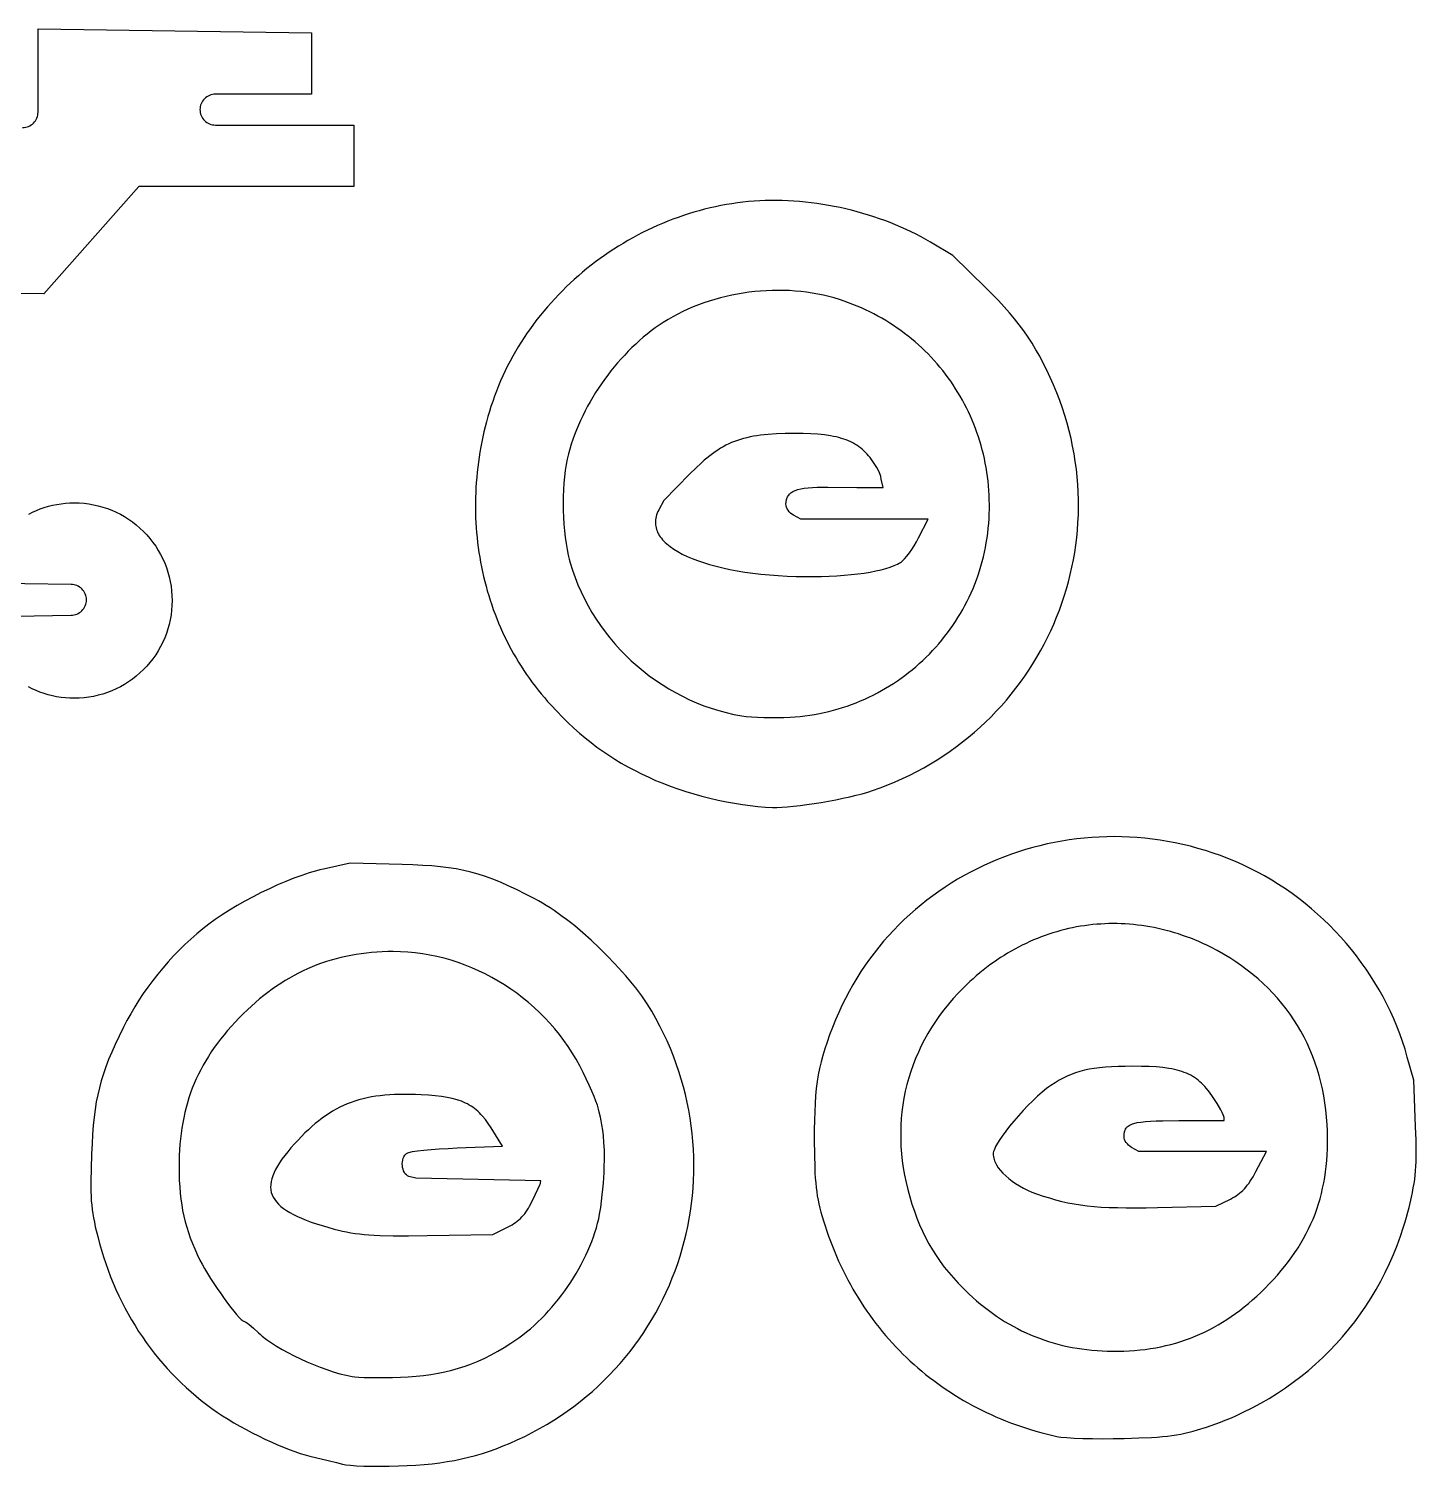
# Model space of a CAD drawing. Extents: x 0.6 to 22.3, y 16.3 to 47.
# Drawn here: x 11.08 to 16.4, y 22.17 to 27.69 of the extents above; entities that cross this region are included whole.
import ezdxf

# ---------------------------------------------------------------- set-up
doc = ezdxf.new("R2010")
doc.units = 0
doc.header["$MEASUREMENT"] = 0
doc.layers.add('LAYER_1', color=18, linetype='CONTINUOUS')

msp = doc.modelspace()

# ---------------------------------------------------------------- linework, layer by layer
at = {"layer": 'LAYER_1'}
for points in [[(11.0519, 27.3086, 0.414214), (11.111, 27.3677), (11.111, 27.6877), (12.16, 27.6721), (12.16, 27.4365), (11.7915, 27.4365, 0.414214), (11.7324, 27.3774, 0.414214), (11.7915, 27.3183), (12.3226, 27.3183), (12.3226, 27.0819), (11.4979, 27.0819), (11.1332, 26.6706), (7.7128, 26.6832)], [(11.0752, 25.8255), (11.0896, 25.8328), (11.1044, 25.8394), (11.1196, 25.8455), (11.135, 25.8508), (11.1507, 25.8555), (11.1668, 25.8596), (11.183, 25.8629), (11.1996, 25.8655), (11.2163, 25.8674), (11.2333, 25.8686), (11.2505, 25.869, -0.414214), (11.6255, 25.494, -0.414214), (11.2505, 25.119), (11.2332, 25.1193), (11.216, 25.1205), (11.1991, 25.1224), (11.1824, 25.1251), (11.166, 25.1285), (11.1498, 25.1326), (11.134, 25.1374), (11.1184, 25.1429), (11.1031, 25.149), (11.0882, 25.1558), (11.0737, 25.1632)], [(10.8806, 25.432), (11.2375, 25.4376, 0.414214), (11.2966, 25.4967, 0.414214), (11.2375, 25.5558), (10.8815, 25.5609)]]:
    msp.add_lwpolyline(points, format="xyb", dxfattribs=at)
for points in [[(13.9297, 24.7), (13.946, 24.6999), (13.9651, 24.7007), (13.9866, 24.7023), (14.0102, 24.7046), (14.0354, 24.7075), (14.0618, 24.711), (14.0892, 24.7151), (14.1171, 24.7196), (14.1451, 24.7245), (14.1729, 24.7297), (14.2001, 24.7353), (14.2263, 24.741), (14.2511, 24.7469), (14.2743, 24.7528), (14.2953, 24.7588), (14.3138, 24.7647), (14.3433, 24.7753), (14.3723, 24.7865), (14.4008, 24.7983), (14.4289, 24.8109), (14.4565, 24.8241), (14.4836, 24.8379), (14.5102, 24.8523), (14.5363, 24.8673), (14.5618, 24.883), (14.5869, 24.8992), (14.6115, 24.916), (14.6355, 24.9333), (14.659, 24.9512), (14.682, 24.9696), (14.7045, 24.9885), (14.7263, 25.008), (14.7477, 25.0279), (14.7685, 25.0483), (14.7887, 25.0692), (14.8083, 25.0905), (14.8274, 25.1123), (14.8459, 25.1345), (14.8638, 25.1571), (14.8811, 25.1802), (14.8978, 25.2036), (14.9139, 25.2274), (14.9294, 25.2516), (14.9443, 25.2761), (14.9585, 25.301), (14.9722, 25.3262), (14.9852, 25.3517), (14.9975, 25.3776), (15.0092, 25.4037), (15.0203, 25.4301), (15.0307, 25.4568), (15.0405, 25.4837), (15.0495, 25.5109), (15.0579, 25.5383), (15.0656, 25.5659), (15.0727, 25.5937), (15.079, 25.6217), (15.0847, 25.6499), (15.0896, 25.6783), (15.0939, 25.7068), (15.0974, 25.7355), (15.1002, 25.7643), (15.1022, 25.7932), (15.1036, 25.8222), (15.1042, 25.8513), (15.104, 25.8805), (15.1032, 25.9098), (15.1015, 25.9391), (15.0991, 25.9684), (15.0959, 25.9978), (15.092, 26.0272), (15.0872, 26.0566), (15.0817, 26.086), (15.0754, 26.1154), (15.0683, 26.1448), (15.0604, 26.1741), (15.0517, 26.2033), (15.0422, 26.2325), (15.0319, 26.2616), (15.0207, 26.2906), (15.0082, 26.321), (14.9954, 26.3502), (14.9825, 26.3782), (14.9691, 26.4052), (14.9553, 26.4312), (14.941, 26.4564), (14.9261, 26.4809), (14.9104, 26.5049), (14.894, 26.5285), (14.8768, 26.5518), (14.8585, 26.5749), (14.8393, 26.598), (14.8189, 26.6212), (14.7973, 26.6446), (14.7744, 26.6683), (14.7501, 26.6925), (14.6218, 26.8181), (14.5367, 26.8687), (14.5186, 26.8792), (14.5001, 26.8894), (14.4812, 26.8993), (14.4619, 26.9088), (14.4423, 26.918), (14.4225, 26.9269), (14.4023, 26.9355), (14.3819, 26.9437), (14.3612, 26.9515), (14.3403, 26.959), (14.3191, 26.9662), (14.2978, 26.973), (14.2763, 26.9794), (14.2547, 26.9854), (14.2329, 26.9911), (14.211, 26.9964), (14.1889, 27.0013), (14.1668, 27.0058), (14.1447, 27.01), (14.1225, 27.0137), (14.1002, 27.017), (14.078, 27.02), (14.0558, 27.0225), (14.0336, 27.0246), (14.0114, 27.0263), (13.9893, 27.0276), (13.9673, 27.0284), (13.9454, 27.0288), (13.9237, 27.0288), (13.902, 27.0284), (13.8806, 27.0274), (13.8593, 27.0261), (13.8378, 27.0243), (13.8165, 27.0221), (13.7952, 27.0194), (13.774, 27.0164), (13.7529, 27.0129), (13.7319, 27.009), (13.7109, 27.0048), (13.6901, 27.0001), (13.6694, 26.995), (13.6487, 26.9896), (13.6282, 26.9838), (13.6079, 26.9776), (13.5876, 26.971), (13.5675, 26.964), (13.5475, 26.9567), (13.5277, 26.9491), (13.508, 26.941), (13.4884, 26.9326), (13.4691, 26.9239), (13.4498, 26.9148), (13.4308, 26.9054), (13.4119, 26.8957), (13.3932, 26.8856), (13.3747, 26.8752), (13.3564, 26.8644), (13.3383, 26.8534), (13.3204, 26.842), (13.3027, 26.8303), (13.2852, 26.8183), (13.2679, 26.806), (13.2509, 26.7934), (13.2341, 26.7806), (13.2175, 26.7674), (13.2011, 26.7539), (13.185, 26.7402), (13.1692, 26.7262), (13.1536, 26.7119), (13.1383, 26.6973), (13.1232, 26.6825), (13.1084, 26.6674), (13.0939, 26.652), (13.0797, 26.6364), (13.0657, 26.6206), (13.0521, 26.6045), (13.0388, 26.5882), (13.0257, 26.5716), (13.013, 26.5548), (13.0006, 26.5378), (12.9885, 26.5206), (12.9767, 26.5031), (12.9653, 26.4854), (12.9542, 26.4675), (12.9434, 26.4495), (12.933, 26.4312), (12.9229, 26.4127), (12.9133, 26.394), (12.9039, 26.3751), (12.895, 26.356), (12.8864, 26.3368), (12.8782, 26.3174), (12.8703, 26.2978), (12.8629, 26.2781), (12.8559, 26.2581), (12.8492, 26.2381), (12.8433, 26.2188), (12.8376, 26.1995), (12.8323, 26.1802), (12.8272, 26.1608), (12.8225, 26.1414), (12.8182, 26.122), (12.8141, 26.1026), (12.8103, 26.0832), (12.8069, 26.0637), (12.8038, 26.0443), (12.801, 26.0248), (12.7985, 26.0053), (12.7963, 25.9859), (12.7944, 25.9665), (12.7928, 25.947), (12.7916, 25.9276), (12.7906, 25.9082), (12.79, 25.8889), (12.7897, 25.8695), (12.7896, 25.8502), (12.7899, 25.831), (12.7905, 25.8118), (12.7914, 25.7926), (12.7926, 25.7735), (12.794, 25.7544), (12.7958, 25.7354), (12.7979, 25.7164), (12.8003, 25.6975), (12.803, 25.6787), (12.806, 25.6599), (12.8093, 25.6413), (12.8129, 25.6227), (12.8168, 25.6042), (12.8209, 25.5857), (12.8254, 25.5674), (12.8302, 25.5492), (12.8352, 25.531), (12.8406, 25.513), (12.8462, 25.4951), (12.8521, 25.4773), (12.8583, 25.4596), (12.8648, 25.442), (12.8716, 25.4245), (12.8787, 25.4072), (12.8861, 25.39), (12.8937, 25.3729), (12.9017, 25.356), (12.9099, 25.3392), (12.9184, 25.3226), (12.9272, 25.3061), (12.9363, 25.2897), (12.9456, 25.2736), (12.9552, 25.2576), (12.9651, 25.2417), (12.9753, 25.226), (12.9858, 25.2105), (12.9965, 25.1952), (13.0076, 25.1801), (13.0189, 25.1651), (13.0304, 25.1503), (13.0423, 25.1358), (13.0544, 25.1214), (13.0668, 25.1072), (13.0794, 25.0932), (13.1018, 25.0693), (13.124, 25.0467), (13.1458, 25.0251), (13.1676, 25.0047), (13.1894, 24.9852), (13.2112, 24.9666), (13.2332, 24.9489), (13.2555, 24.932), (13.2781, 24.9157), (13.3012, 24.9001), (13.3248, 24.8851), (13.3492, 24.8705), (13.3742, 24.8564), (13.4002, 24.8426), (13.4271, 24.8291), (13.455, 24.8157), (13.4812, 24.8041), (13.5086, 24.7928), (13.5371, 24.782), (13.5665, 24.7716), (13.5966, 24.7618), (13.6274, 24.7525), (13.6585, 24.7439), (13.6898, 24.7359), (13.7213, 24.7286), (13.7526, 24.722), (13.7837, 24.7162), (13.8144, 24.7111), (13.8445, 24.707), (13.8739, 24.7037), (13.9023, 24.7013)], [(13.998, 25.0462), (14.0169, 25.0476), (14.0357, 25.0493), (14.0544, 25.0515), (14.073, 25.0541), (14.0914, 25.0571), (14.1097, 25.0605), (14.1278, 25.0643), (14.1458, 25.0686), (14.1637, 25.0732), (14.1813, 25.0781), (14.1988, 25.0835), (14.2161, 25.0893), (14.2333, 25.0954), (14.2503, 25.1019), (14.2671, 25.1087), (14.2836, 25.116), (14.3, 25.1235), (14.3162, 25.1314), (14.3322, 25.1397), (14.348, 25.1483), (14.3636, 25.1572), (14.3789, 25.1665), (14.394, 25.1761), (14.4089, 25.186), (14.4236, 25.1962), (14.438, 25.2068), (14.4522, 25.2176), (14.4661, 25.2287), (14.4798, 25.2402), (14.4932, 25.2519), (14.5063, 25.2639), (14.5192, 25.2762), (14.5318, 25.2888), (14.5441, 25.3017), (14.5561, 25.3148), (14.5679, 25.3281), (14.5793, 25.3418), (14.5905, 25.3557), (14.6013, 25.3698), (14.6119, 25.3842), (14.6221, 25.3988), (14.632, 25.4137), (14.6416, 25.4288), (14.6509, 25.4441), (14.6598, 25.4596), (14.6684, 25.4753), (14.6766, 25.4913), (14.6845, 25.5074), (14.6921, 25.5238), (14.6993, 25.5404), (14.7061, 25.5571), (14.7125, 25.574), (14.7186, 25.5911), (14.7243, 25.6084), (14.7297, 25.6259), (14.7346, 25.6435), (14.7392, 25.6613), (14.7433, 25.6793), (14.7471, 25.6974), (14.7504, 25.7156), (14.7533, 25.734), (14.7558, 25.7526), (14.7579, 25.7712), (14.7596, 25.79), (14.7608, 25.8083), (14.7617, 25.8265), (14.7621, 25.8446), (14.7622, 25.8627), (14.7619, 25.8807), (14.7612, 25.8986), (14.7602, 25.9164), (14.7588, 25.9341), (14.7571, 25.9517), (14.7549, 25.9692), (14.7525, 25.9867), (14.7496, 26.004), (14.7464, 26.0212), (14.7429, 26.0383), (14.739, 26.0553), (14.7348, 26.0721), (14.7303, 26.0888), (14.7254, 26.1054), (14.7202, 26.1218), (14.7146, 26.1381), (14.7087, 26.1543), (14.7025, 26.1703), (14.696, 26.1862), (14.6891, 26.2018), (14.682, 26.2174), (14.6745, 26.2327), (14.6667, 26.2479), (14.6586, 26.2629), (14.6502, 26.2777), (14.6415, 26.2924), (14.6325, 26.3068), (14.6232, 26.3211), (14.6137, 26.3351), (14.6038, 26.349), (14.5936, 26.3626), (14.5832, 26.3761), (14.5724, 26.3893), (14.5614, 26.4023), (14.5502, 26.415), (14.5386, 26.4276), (14.5268, 26.4399), (14.5147, 26.452), (14.5023, 26.4638), (14.4897, 26.4754), (14.4768, 26.4867), (14.4637, 26.4978), (14.4503, 26.5086), (14.4367, 26.5191), (14.4228, 26.5294), (14.4087, 26.5394), (14.3943, 26.5492), (14.3798, 26.5586), (14.3649, 26.5678), (14.3499, 26.5767), (14.3346, 26.5853), (14.319, 26.5935), (14.3033, 26.6015), (14.2873, 26.6092), (14.2711, 26.6166), (14.2547, 26.6236), (14.2381, 26.6303), (14.2213, 26.6367), (14.2043, 26.6428), (14.1871, 26.6485), (14.1666, 26.6548), (14.1459, 26.6604), (14.1249, 26.6654), (14.1036, 26.6698), (14.0822, 26.6736), (14.0606, 26.6768), (14.0388, 26.6794), (14.0168, 26.6814), (13.9948, 26.6829), (13.9726, 26.6837), (13.9504, 26.684), (13.9282, 26.6837), (13.9059, 26.6828), (13.8836, 26.6813), (13.8614, 26.6793), (13.8392, 26.6767), (13.8171, 26.6736), (13.795, 26.6699), (13.7731, 26.6656), (13.7514, 26.6608), (13.7298, 26.6554), (13.7084, 26.6495), (13.6873, 26.643), (13.6664, 26.636), (13.6457, 26.6284), (13.6253, 26.6204), (13.6053, 26.6117), (13.5856, 26.6026), (13.5662, 26.5929), (13.5473, 26.5827), (13.5287, 26.572), (13.5106, 26.5608), (13.495, 26.5505), (13.4795, 26.5396), (13.4641, 26.5282), (13.449, 26.5164), (13.434, 26.504), (13.4193, 26.4912), (13.4047, 26.478), (13.3904, 26.4644), (13.3763, 26.4503), (13.3624, 26.4359), (13.3488, 26.4211), (13.3355, 26.4059), (13.3225, 26.3904), (13.3098, 26.3746), (13.2973, 26.3585), (13.2852, 26.3422), (13.2735, 26.3255), (13.2621, 26.3087), (13.251, 26.2916), (13.2404, 26.2742), (13.2301, 26.2567), (13.2202, 26.2391), (13.2107, 26.2212), (13.2017, 26.2032), (13.1931, 26.1851), (13.185, 26.1669), (13.1773, 26.1486), (13.1701, 26.1303), (13.1633, 26.1119), (13.1571, 26.0934), (13.1514, 26.075), (13.1462, 26.0565), (13.1415, 26.0367), (13.1374, 26.0153), (13.1339, 25.9927), (13.1311, 25.9689), (13.1288, 25.9441), (13.1273, 25.9187), (13.1263, 25.8927), (13.126, 25.8664), (13.1263, 25.84), (13.1272, 25.8136), (13.1288, 25.7875), (13.131, 25.7618), (13.1338, 25.7368), (13.1373, 25.7127), (13.1414, 25.6896), (13.1461, 25.6678), (13.1498, 25.6533), (13.1537, 25.6389), (13.1623, 25.6104), (13.1721, 25.5822), (13.183, 25.5545), (13.1949, 25.5272), (13.2079, 25.5003), (13.2218, 25.474), (13.2367, 25.4482), (13.2526, 25.4229), (13.2694, 25.3981), (13.287, 25.374), (13.3055, 25.3505), (13.3249, 25.3276), (13.345, 25.3054), (13.3659, 25.284), (13.3876, 25.2632), (13.41, 25.2432), (13.433, 25.224), (13.4567, 25.2056), (13.4811, 25.188), (13.506, 25.1713), (13.5315, 25.1554), (13.5575, 25.1405), (13.5841, 25.1265), (13.6111, 25.1135), (13.6386, 25.1015), (13.6665, 25.0905), (13.6948, 25.0806), (13.7235, 25.0717), (13.7525, 25.0639), (13.7819, 25.0573), (13.8115, 25.0518), (13.8286, 25.0495), (13.849, 25.0476), (13.872, 25.0461), (13.8967, 25.0451), (13.9225, 25.0446), (13.9484, 25.0446), (13.9738, 25.0451)], [(14.355, 25.9275), (14.3473, 25.9593), (14.3452, 25.9692), (14.3431, 25.9771), (14.3404, 25.9845), (14.3362, 25.993), (14.3298, 26.004), (14.3204, 26.0191), (14.3097, 26.0349), (14.3042, 26.0423), (14.2985, 26.0493), (14.2926, 26.0561), (14.2866, 26.0625), (14.2803, 26.0685), (14.2739, 26.0743), (14.2672, 26.0798), (14.2603, 26.0849), (14.2531, 26.0898), (14.2456, 26.0944), (14.2379, 26.0987), (14.2299, 26.1028), (14.2215, 26.1065), (14.2128, 26.11), (14.2037, 26.1133), (14.1943, 26.1162), (14.1845, 26.119), (14.1744, 26.1215), (14.1638, 26.1238), (14.1527, 26.1258), (14.1294, 26.1292), (14.1041, 26.1318), (14.0769, 26.1335), (14.0475, 26.1345), (14.0159, 26.1348), (13.979, 26.1344), (13.9449, 26.1332), (13.9133, 26.1312), (13.8984, 26.1298), (13.884, 26.1281), (13.8701, 26.1262), (13.8566, 26.1241), (13.8436, 26.1216), (13.831, 26.1188), (13.8188, 26.1157), (13.8069, 26.1123), (13.7952, 26.1085), (13.7839, 26.1044), (13.7728, 26.0999), (13.7619, 26.095), (13.7512, 26.0897), (13.7406, 26.0841), (13.7301, 26.078), (13.7197, 26.0715), (13.7094, 26.0645), (13.699, 26.0571), (13.6887, 26.0492), (13.6782, 26.0408), (13.6677, 26.032), (13.6571, 26.0226), (13.6353, 26.0024), (13.6127, 25.9799), (13.5125, 25.8779), (13.4931, 25.8416), (13.4898, 25.8351), (13.4871, 25.8287), (13.4848, 25.8223), (13.4829, 25.816), (13.4816, 25.8097), (13.4806, 25.8034), (13.4802, 25.7972), (13.4801, 25.7911), (13.4805, 25.785), (13.4814, 25.7789), (13.4827, 25.7729), (13.4844, 25.767), (13.4865, 25.7611), (13.489, 25.7553), (13.492, 25.7496), (13.4954, 25.7439), (13.4992, 25.7383), (13.5033, 25.7327), (13.5079, 25.7272), (13.5129, 25.7218), (13.5182, 25.7165), (13.524, 25.7113), (13.5366, 25.701), (13.5507, 25.6911), (13.5663, 25.6815), (13.5833, 25.6723), (13.6017, 25.6635), (13.6214, 25.655), (13.6425, 25.647), (13.6648, 25.6394), (13.6884, 25.6322), (13.7132, 25.6255), (13.7391, 25.6192), (13.7663, 25.6135), (13.7945, 25.6082), (13.8238, 25.6034), (13.8542, 25.5992), (13.8856, 25.5956), (13.9179, 25.5925), (13.9513, 25.5899), (13.9855, 25.588), (14.0205, 25.5867), (14.0565, 25.586), (14.0876, 25.5859), (14.118, 25.5864), (14.1477, 25.5874), (14.1765, 25.5889), (14.2043, 25.5908), (14.2312, 25.5933), (14.2568, 25.5962), (14.2813, 25.5995), (14.3044, 25.6033), (14.3261, 25.6074), (14.3463, 25.612), (14.3648, 25.617), (14.3817, 25.6223), (14.3967, 25.628), (14.4099, 25.634), (14.4157, 25.6371), (14.421, 25.6404), (14.4246, 25.6429), (14.4285, 25.6461), (14.4368, 25.6544), (14.4459, 25.6647), (14.4552, 25.6767), (14.4647, 25.69), (14.4739, 25.7042), (14.4827, 25.719), (14.4906, 25.7339), (14.5268, 25.806), (14.0385, 25.806), (14.01, 25.8213), (14.0042, 25.8249), (13.9989, 25.8294), (13.994, 25.8345), (13.9898, 25.8401), (13.9863, 25.846), (13.9836, 25.852), (13.982, 25.858), (13.9814, 25.8638), (13.9819, 25.8729), (13.9834, 25.8811), (13.9845, 25.885), (13.986, 25.8886), (13.9877, 25.8921), (13.9897, 25.8954), (13.992, 25.8986), (13.9946, 25.9016), (13.9975, 25.9044), (14.0007, 25.907), (14.0043, 25.9095), (14.0081, 25.9118), (14.0169, 25.9159), (14.0271, 25.9194), (14.0387, 25.9224), (14.0518, 25.9248), (14.0665, 25.9266), (14.0828, 25.9279), (14.1008, 25.9287), (14.1204, 25.929), (14.1419, 25.9289), (14.2533, 25.9273), (14.3031, 25.927), (14.3255, 25.9273)], [(15.279, 22.2791), (15.3363, 22.2809), (15.3849, 22.2833), (15.4064, 22.2847), (15.4265, 22.2864), (15.4453, 22.2883), (15.463, 22.2906), (15.48, 22.2931), (15.4964, 22.2961), (15.5124, 22.2994), (15.5283, 22.3031), (15.5444, 22.3073), (15.5608, 22.312), (15.5956, 22.3229), (15.6137, 22.329), (15.6318, 22.3355), (15.6496, 22.3422), (15.6674, 22.3491), (15.6849, 22.3563), (15.7023, 22.3638), (15.7367, 22.3795), (15.7703, 22.3962), (15.8034, 22.414), (15.8357, 22.4327), (15.8673, 22.4524), (15.8982, 22.473), (15.9284, 22.4945), (15.9578, 22.5169), (15.9865, 22.5403), (16.0144, 22.5645), (16.0414, 22.5895), (16.0677, 22.6154), (16.0931, 22.6421), (16.1177, 22.6696), (16.1414, 22.6979), (16.1642, 22.7269), (16.1861, 22.7567), (16.2071, 22.7872), (16.2272, 22.8185), (16.2463, 22.8504), (16.2644, 22.8829), (16.2816, 22.9162), (16.2978, 22.95), (16.3129, 22.9845), (16.327, 23.0196), (16.3401, 23.0553), (16.352, 23.0915), (16.3576, 23.1099), (16.363, 23.1283), (16.368, 23.1469), (16.3728, 23.1656), (16.382, 23.2049), (16.3858, 23.2228), (16.3892, 23.2401), (16.392, 23.2568), (16.3945, 23.2732), (16.3964, 23.2896), (16.398, 23.3062), (16.3992, 23.3233), (16.4, 23.341), (16.4004, 23.3597), (16.4005, 23.3796), (16.3998, 23.4239), (16.3979, 23.4759), (16.3906, 23.654), (16.366, 23.7426), (16.3573, 23.7725), (16.3477, 23.802), (16.3373, 23.8313), (16.326, 23.8604), (16.3139, 23.8891), (16.301, 23.9174), (16.2874, 23.9454), (16.2729, 23.9731), (16.2577, 24.0004), (16.2418, 24.0272), (16.2251, 24.0537), (16.2077, 24.0797), (16.1896, 24.1052), (16.1709, 24.1303), (16.1515, 24.1549), (16.1314, 24.1789), (16.1107, 24.2025), (16.0894, 24.2255), (16.0675, 24.2479), (16.0449, 24.2697), (16.0219, 24.291), (15.9982, 24.3116), (15.9741, 24.3316), (15.9494, 24.3509), (15.9241, 24.3696), (15.8984, 24.3876), (15.8723, 24.4048), (15.8456, 24.4214), (15.8185, 24.4372), (15.791, 24.4522), (15.763, 24.4665), (15.7347, 24.4799), (15.7064, 24.4924), (15.6779, 24.5042), (15.6492, 24.5151), (15.6205, 24.5252), (15.5916, 24.5346), (15.5627, 24.5432), (15.5336, 24.551), (15.5045, 24.5581), (15.4754, 24.5644), (15.4462, 24.5699), (15.417, 24.5747), (15.3877, 24.5787), (15.3585, 24.582), (15.3292, 24.5846), (15.3, 24.5865), (15.2709, 24.5876), (15.2417, 24.588), (15.2127, 24.5876), (15.1837, 24.5866), (15.1548, 24.5848), (15.126, 24.5824), (15.0973, 24.5793), (15.0688, 24.5754), (15.0404, 24.5709), (15.0121, 24.5657), (14.984, 24.5599), (14.9561, 24.5533), (14.9284, 24.5461), (14.9009, 24.5382), (14.8737, 24.5297), (14.8466, 24.5205), (14.8198, 24.5107), (14.7933, 24.5003), (14.767, 24.4892), (14.7411, 24.4774), (14.7154, 24.4651), (14.69, 24.4521), (14.665, 24.4385), (14.6403, 24.4243), (14.616, 24.4095), (14.592, 24.3941), (14.5684, 24.3781), (14.5452, 24.3615), (14.5224, 24.3443), (14.5, 24.3266), (14.4781, 24.3083), (14.4566, 24.2894), (14.4356, 24.2699), (14.415, 24.2499), (14.3949, 24.2293), (14.3753, 24.2081), (14.3563, 24.1865), (14.3377, 24.1642), (14.3197, 24.1415), (14.3022, 24.1182), (14.2853, 24.0944), (14.269, 24.0701), (14.2533, 24.0452), (14.2381, 24.0199), (14.2236, 23.994), (14.2097, 23.9676), (14.1965, 23.9408), (14.1839, 23.9134), (14.172, 23.8856), (14.1599, 23.8556), (14.1489, 23.8272), (14.1391, 23.8002), (14.1304, 23.7742), (14.1228, 23.7489), (14.1161, 23.724), (14.1103, 23.6991), (14.1054, 23.6739), (14.1013, 23.6482), (14.0979, 23.6216), (14.0952, 23.5937), (14.0932, 23.5644), (14.0917, 23.5331), (14.0908, 23.4997), (14.0903, 23.4637), (14.0903, 23.425), (14.0907, 23.3679), (14.0919, 23.3196), (14.0928, 23.2982), (14.094, 23.2783), (14.0955, 23.2598), (14.0972, 23.2423), (14.0993, 23.2256), (14.1017, 23.2096), (14.1045, 23.194), (14.1077, 23.1787), (14.1113, 23.1633), (14.1154, 23.1476), (14.125, 23.1147), (14.1313, 23.0947), (14.1379, 23.0748), (14.1448, 23.0552), (14.152, 23.0357), (14.1595, 23.0165), (14.1672, 22.9974), (14.1752, 22.9785), (14.1835, 22.9598), (14.192, 22.9414), (14.2008, 22.9231), (14.2099, 22.905), (14.2193, 22.8872), (14.2289, 22.8695), (14.2387, 22.8521), (14.2489, 22.8349), (14.2592, 22.8178), (14.2699, 22.801), (14.2808, 22.7845), (14.2919, 22.7681), (14.3033, 22.752), (14.3149, 22.736), (14.3268, 22.7203), (14.3389, 22.7049), (14.3513, 22.6896), (14.3638, 22.6746), (14.3767, 22.6598), (14.3897, 22.6453), (14.403, 22.631), (14.4166, 22.6169), (14.4303, 22.603), (14.4443, 22.5894), (14.4585, 22.5761), (14.473, 22.563), (14.4876, 22.5501), (14.5025, 22.5375), (14.5176, 22.5251), (14.5329, 22.513), (14.5484, 22.5011), (14.5641, 22.4895), (14.5801, 22.4781), (14.5962, 22.467), (14.6126, 22.4562), (14.6291, 22.4456), (14.6459, 22.4353), (14.6629, 22.4252), (14.68, 22.4154), (14.6974, 22.4059), (14.7149, 22.3967), (14.7327, 22.3877), (14.7506, 22.379), (14.7687, 22.3706), (14.787, 22.3624), (14.8055, 22.3546), (14.8242, 22.347), (14.843, 22.3397), (14.8621, 22.3327), (14.8813, 22.3259), (14.9006, 22.3195), (14.9202, 22.3134), (14.9399, 22.3075), (14.9598, 22.3019), (14.9799, 22.2967), (15.0001, 22.2917), (15.0205, 22.287), (15.0275, 22.2857), (15.0364, 22.2845), (15.0592, 22.2824), (15.0876, 22.2806), (15.1208, 22.2793), (15.1576, 22.2785), (15.1969, 22.2782), (15.2378, 22.2784)], [(12.494, 22.1736), (12.5282, 22.175), (12.561, 22.1769), (12.5926, 22.1793), (12.6231, 22.1823), (12.6526, 22.1859), (12.6813, 22.1902), (12.7093, 22.1951), (12.7367, 22.2006), (12.7636, 22.2069), (12.7902, 22.214), (12.8166, 22.2218), (12.843, 22.2304), (12.8693, 22.2399), (12.8959, 22.2502), (12.9228, 22.2613), (12.9501, 22.2734), (12.9792, 22.2872), (13.0078, 22.3016), (13.0358, 22.3167), (13.0632, 22.3325), (13.09, 22.3489), (13.1163, 22.3659), (13.1419, 22.3835), (13.1669, 22.4017), (13.1914, 22.4205), (13.2152, 22.4398), (13.2384, 22.4597), (13.261, 22.4802), (13.2829, 22.5011), (13.3042, 22.5226), (13.3249, 22.5445), (13.345, 22.5669), (13.3644, 22.5898), (13.3831, 22.6131), (13.4012, 22.6369), (13.4187, 22.661), (13.4354, 22.6856), (13.4516, 22.7106), (13.467, 22.7359), (13.4818, 22.7616), (13.4959, 22.7877), (13.5093, 22.814), (13.522, 22.8407), (13.534, 22.8677), (13.5453, 22.895), (13.5559, 22.9225), (13.5658, 22.9504), (13.575, 22.9784), (13.5835, 23.0067), (13.5913, 23.0352), (13.5983, 23.0639), (13.6046, 23.0928), (13.6102, 23.1218), (13.615, 23.151), (13.6191, 23.1804), (13.6225, 23.2099), (13.6251, 23.2395), (13.6269, 23.2692), (13.628, 23.2989), (13.6283, 23.3288), (13.6278, 23.3587), (13.6265, 23.3886), (13.6245, 23.4186), (13.6217, 23.4486), (13.6181, 23.4786), (13.6137, 23.5085), (13.6085, 23.5385), (13.6025, 23.5683), (13.5957, 23.5982), (13.5881, 23.6279), (13.5797, 23.6576), (13.5704, 23.6871), (13.5603, 23.7166), (13.5494, 23.7459), (13.5377, 23.7751), (13.5251, 23.8041), (13.5117, 23.8329), (13.4974, 23.8615), (13.4823, 23.8899), (13.4663, 23.9181), (13.4577, 23.9325), (13.4483, 23.9471), (13.4384, 23.9619), (13.4278, 23.977), (13.4166, 23.9922), (13.4049, 24.0075), (13.3927, 24.023), (13.38, 24.0385), (13.3668, 24.0541), (13.3533, 24.0696), (13.325, 24.1007), (13.2956, 24.1313), (13.2651, 24.1614), (13.2339, 24.1906), (13.2023, 24.2187), (13.1705, 24.2454), (13.1546, 24.2582), (13.1388, 24.2705), (13.123, 24.2823), (13.1074, 24.2937), (13.0919, 24.3045), (13.0767, 24.3147), (13.0616, 24.3243), (13.0468, 24.3333), (13.0323, 24.3416), (13.0181, 24.3493), (12.9817, 24.3679), (12.9476, 24.3847), (12.9156, 24.3997), (12.8853, 24.413), (12.8562, 24.4249), (12.8279, 24.4352), (12.8002, 24.4443), (12.7725, 24.452), (12.7446, 24.4586), (12.716, 24.4642), (12.6863, 24.4688), (12.6552, 24.4726), (12.6223, 24.4756), (12.5872, 24.4779), (12.5495, 24.4797), (12.5088, 24.4811), (12.3093, 24.4864), (12.2059, 24.4634), (12.193, 24.4604), (12.1796, 24.4569), (12.1518, 24.4488), (12.1228, 24.4392), (12.0928, 24.4282), (12.062, 24.416), (12.0306, 24.4027), (11.9991, 24.3884), (11.9674, 24.3732), (11.9361, 24.3572), (11.9051, 24.3407), (11.875, 24.3236), (11.8457, 24.3061), (11.8177, 24.2884), (11.7912, 24.2706), (11.7664, 24.2527), (11.7435, 24.2349), (11.7202, 24.2155), (11.6973, 24.1953), (11.6748, 24.1743), (11.6528, 24.1527), (11.6313, 24.1304), (11.6103, 24.1075), (11.5899, 24.0841), (11.5701, 24.0601), (11.551, 24.0357), (11.5326, 24.011), (11.5148, 23.9858), (11.4979, 23.9604), (11.4818, 23.9347), (11.4665, 23.9087), (11.4521, 23.8827), (11.4386, 23.8565), (11.4221, 23.8228), (11.4072, 23.7911), (11.3938, 23.7611), (11.3818, 23.7325), (11.3712, 23.7049), (11.3617, 23.6779), (11.3534, 23.6513), (11.3462, 23.6247), (11.34, 23.5978), (11.3346, 23.5701), (11.33, 23.5414), (11.3262, 23.5114), (11.323, 23.4797), (11.3203, 23.4459), (11.3181, 23.4097), (11.3163, 23.3708), (11.3142, 23.3141), (11.3133, 23.2666), (11.3133, 23.2455), (11.3136, 23.226), (11.3143, 23.2077), (11.3154, 23.1903), (11.3169, 23.1736), (11.3187, 23.1574), (11.3211, 23.1412), (11.3238, 23.125), (11.3271, 23.1084), (11.3308, 23.0912), (11.3398, 23.0537), (11.3468, 23.0273), (11.3543, 23.0012), (11.3623, 22.9754), (11.3708, 22.9499), (11.3798, 22.9247), (11.3894, 22.8997), (11.3994, 22.8751), (11.4099, 22.8508), (11.4209, 22.8269), (11.4324, 22.8032), (11.4444, 22.7799), (11.4569, 22.7569), (11.4698, 22.7343), (11.4832, 22.712), (11.497, 22.6901), (11.5114, 22.6686), (11.5262, 22.6474), (11.5414, 22.6267), (11.5571, 22.6063), (11.5732, 22.5863), (11.5897, 22.5667), (11.6067, 22.5475), (11.6242, 22.5287), (11.642, 22.5103), (11.6603, 22.4924), (11.679, 22.4749), (11.6981, 22.4578), (11.7176, 22.4412), (11.7375, 22.425), (11.7578, 22.4092), (11.7785, 22.394), (11.7996, 22.3792), (11.8194, 22.366), (11.8405, 22.3528), (11.8626, 22.3395), (11.8855, 22.3264), (11.9091, 22.3135), (11.933, 22.3009), (11.9573, 22.2887), (11.9815, 22.277), (12.0056, 22.2658), (12.0294, 22.2553), (12.0527, 22.2456), (12.0752, 22.2367), (12.0968, 22.2288), (12.1173, 22.2219), (12.1365, 22.2161), (12.1542, 22.2115), (12.2246, 22.1946), (12.2561, 22.1866), (12.2798, 22.1804), (12.2852, 22.1792), (12.2921, 22.1781), (12.3104, 22.1761), (12.3336, 22.1745), (12.361, 22.1734), (12.3916, 22.1727), (12.4245, 22.1725), (12.459, 22.1728)], [(15.2347, 22.6138), (15.2563, 22.6139), (15.2777, 22.6144), (15.2988, 22.6153), (15.3197, 22.6168), (15.3403, 22.6187), (15.3606, 22.621), (15.3807, 22.6239), (15.4006, 22.6272), (15.4203, 22.631), (15.4397, 22.6353), (15.4589, 22.6401), (15.4779, 22.6453), (15.4967, 22.6511), (15.5153, 22.6573), (15.5336, 22.664), (15.5518, 22.6712), (15.5698, 22.6789), (15.5876, 22.6871), (15.6052, 22.6958), (15.6226, 22.705), (15.6399, 22.7147), (15.657, 22.7249), (15.6739, 22.7356), (15.6906, 22.7468), (15.7072, 22.7585), (15.7237, 22.7707), (15.74, 22.7835), (15.7562, 22.7967), (15.7722, 22.8105), (15.7881, 22.8248), (15.8038, 22.8396), (15.8195, 22.8549), (15.8361, 22.8719), (15.8521, 22.889), (15.8675, 22.9061), (15.8823, 22.9233), (15.8964, 22.9406), (15.9099, 22.958), (15.9228, 22.9755), (15.9351, 22.9931), (15.9467, 23.0108), (15.9578, 23.0288), (15.9683, 23.0468), (15.9782, 23.0651), (15.9875, 23.0835), (15.9962, 23.1021), (16.0043, 23.1209), (16.0119, 23.14), (16.0189, 23.1592), (16.0253, 23.1788), (16.0312, 23.1985), (16.0365, 23.2186), (16.0412, 23.2389), (16.0454, 23.2595), (16.0491, 23.2804), (16.0522, 23.3016), (16.0548, 23.3231), (16.0569, 23.345), (16.0584, 23.3672), (16.0594, 23.3898), (16.0599, 23.4128), (16.0599, 23.4361), (16.0594, 23.4598), (16.0584, 23.484), (16.0565, 23.5119), (16.0537, 23.5396), (16.0502, 23.5668), (16.0458, 23.5938), (16.0405, 23.6203), (16.0345, 23.6465), (16.0277, 23.6723), (16.02, 23.6977), (16.0116, 23.7226), (16.0023, 23.7472), (15.9923, 23.7714), (15.9815, 23.7951), (15.9699, 23.8183), (15.9576, 23.8412), (15.9445, 23.8635), (15.9306, 23.8854), (15.916, 23.9068), (15.9007, 23.9277), (15.8846, 23.9482), (15.8678, 23.9681), (15.8503, 23.9875), (15.832, 24.0063), (15.813, 24.0246), (15.7934, 24.0424), (15.773, 24.0597), (15.752, 24.0763), (15.7302, 24.0924), (15.7078, 24.1079), (15.6847, 24.1228), (15.661, 24.1371), (15.6365, 24.1508), (15.6115, 24.1639), (15.5962, 24.1713), (15.5809, 24.1785), (15.5656, 24.1853), (15.5502, 24.1918), (15.5347, 24.198), (15.5192, 24.2039), (15.5037, 24.2094), (15.4881, 24.2146), (15.4725, 24.2195), (15.4569, 24.224), (15.4412, 24.2283), (15.4255, 24.2322), (15.4098, 24.2358), (15.3941, 24.2391), (15.3784, 24.2421), (15.3627, 24.2447), (15.3469, 24.247), (15.3312, 24.249), (15.3154, 24.2507), (15.2997, 24.2521), (15.2839, 24.2532), (15.2682, 24.2539), (15.2525, 24.2543), (15.2368, 24.2545), (15.2212, 24.2543), (15.2055, 24.2538), (15.1899, 24.2529), (15.1743, 24.2518), (15.1588, 24.2504), (15.1432, 24.2486), (15.1278, 24.2465), (15.1123, 24.2442), (15.097, 24.2415), (15.0816, 24.2385), (15.0664, 24.2352), (15.0511, 24.2316), (15.036, 24.2277), (15.0209, 24.2235), (15.0059, 24.2189), (14.9909, 24.2141), (14.9761, 24.209), (14.9613, 24.2035), (14.9465, 24.1978), (14.9319, 24.1917), (14.9174, 24.1854), (14.9029, 24.1787), (14.8885, 24.1718), (14.8743, 24.1645), (14.8601, 24.157), (14.8461, 24.1491), (14.8321, 24.141), (14.8183, 24.1325), (14.8046, 24.1238), (14.791, 24.1147), (14.7775, 24.1054), (14.7641, 24.0957), (14.7509, 24.0858), (14.7378, 24.0756), (14.7249, 24.0651), (14.712, 24.0542), (14.6994, 24.0431), (14.6868, 24.0317), (14.6744, 24.02), (14.6622, 24.008), (14.6422, 23.9875), (14.6231, 23.9665), (14.6048, 23.9452), (14.5874, 23.9234), (14.5709, 23.9013), (14.5551, 23.8788), (14.5403, 23.856), (14.5263, 23.8328), (14.5131, 23.8093), (14.5009, 23.7855), (14.4895, 23.7614), (14.479, 23.737), (14.4693, 23.7124), (14.4605, 23.6874), (14.4526, 23.6622), (14.4456, 23.6368), (14.4395, 23.6111), (14.4343, 23.5852), (14.43, 23.5591), (14.4265, 23.5328), (14.424, 23.5064), (14.4224, 23.4797), (14.4217, 23.4529), (14.4219, 23.4259), (14.4229, 23.3988), (14.425, 23.3716), (14.4279, 23.3443), (14.4318, 23.3168), (14.4365, 23.2893), (14.4422, 23.2617), (14.4489, 23.234), (14.4564, 23.2063), (14.465, 23.1781), (14.4742, 23.1508), (14.484, 23.1244), (14.4945, 23.0987), (14.5057, 23.0738), (14.5176, 23.0496), (14.5303, 23.026), (14.5437, 23.003), (14.558, 22.9805), (14.5731, 22.9585), (14.5891, 22.9369), (14.606, 22.9157), (14.6239, 22.8949), (14.6427, 22.8743), (14.6625, 22.854), (14.6834, 22.8339), (14.698, 22.8204), (14.7128, 22.8074), (14.7278, 22.7948), (14.7429, 22.7826), (14.7582, 22.7709), (14.7736, 22.7596), (14.7891, 22.7487), (14.8049, 22.7382), (14.8208, 22.7282), (14.8368, 22.7186), (14.8531, 22.7094), (14.8695, 22.7007), (14.886, 22.6924), (14.9028, 22.6844), (14.9197, 22.677), (14.9367, 22.6699), (14.954, 22.6633), (14.9714, 22.657), (14.989, 22.6512), (15.0068, 22.6459), (15.0248, 22.6409), (15.0429, 22.6364), (15.0612, 22.6322), (15.0798, 22.6285), (15.0985, 22.6252), (15.1174, 22.6224), (15.1364, 22.6199), (15.1557, 22.6179), (15.1752, 22.6162), (15.1948, 22.615), (15.2147, 22.6142)], [(13.2664, 23.1396), (13.2703, 23.1652), (13.2736, 23.1898), (13.2765, 23.2135), (13.2788, 23.2362), (13.2808, 23.258), (13.2823, 23.2789), (13.2835, 23.2989), (13.2843, 23.318), (13.2849, 23.3535), (13.2844, 23.3856), (13.283, 23.4144), (13.2809, 23.4399), (13.2782, 23.4624), (13.2752, 23.4818), (13.2722, 23.4983), (13.2692, 23.5119), (13.2644, 23.5312), (13.2629, 23.5369), (13.2624, 23.5403), (13.2621, 23.5431), (13.2612, 23.547), (13.2577, 23.5581), (13.2522, 23.573), (13.2449, 23.5911), (13.2362, 23.6118), (13.2261, 23.6345), (13.215, 23.6586), (13.2031, 23.6836), (13.1901, 23.7092), (13.1762, 23.7344), (13.1614, 23.7589), (13.1457, 23.7829), (13.1292, 23.8063), (13.112, 23.8291), (13.0939, 23.8512), (13.0751, 23.8727), (13.0556, 23.8935), (13.0354, 23.9136), (13.0145, 23.9331), (12.993, 23.9518), (12.9709, 23.9698), (12.9483, 23.987), (12.9251, 24.0034), (12.9013, 24.0191), (12.8771, 24.0339), (12.8524, 24.0479), (12.8273, 24.0611), (12.8018, 24.0734), (12.7759, 24.0848), (12.7497, 24.0953), (12.7231, 24.1049), (12.6962, 24.1136), (12.6691, 24.1213), (12.6417, 24.1281), (12.6142, 24.1338), (12.5864, 24.1386), (12.5585, 24.1423), (12.5305, 24.145), (12.5023, 24.1466), (12.4741, 24.1471), (12.453, 24.1469), (12.4322, 24.1462), (12.4116, 24.1451), (12.3912, 24.1435), (12.3711, 24.1415), (12.3511, 24.139), (12.3314, 24.136), (12.3119, 24.1326), (12.2926, 24.1287), (12.2735, 24.1244), (12.2546, 24.1196), (12.236, 24.1143), (12.2175, 24.1086), (12.1992, 24.1024), (12.1811, 24.0957), (12.1632, 24.0885), (12.1454, 24.0809), (12.1279, 24.0728), (12.1105, 24.0642), (12.0933, 24.0552), (12.0763, 24.0456), (12.0594, 24.0356), (12.0427, 24.0251), (12.0261, 24.0141), (12.0097, 24.0027), (11.9934, 23.9907), (11.9773, 23.9782), (11.9614, 23.9653), (11.9455, 23.9519), (11.9298, 23.9379), (11.9143, 23.9235), (11.8988, 23.9086), (11.8829, 23.8926), (11.8675, 23.8765), (11.8528, 23.8604), (11.8385, 23.8442), (11.8249, 23.828), (11.8118, 23.8116), (11.7992, 23.7952), (11.7872, 23.7786), (11.7758, 23.7619), (11.7649, 23.7451), (11.7545, 23.7281), (11.7446, 23.711), (11.7353, 23.6937), (11.7265, 23.6763), (11.7182, 23.6587), (11.7104, 23.6408), (11.7031, 23.6228), (11.6964, 23.6046), (11.6901, 23.5861), (11.6843, 23.5674), (11.6791, 23.5484), (11.6743, 23.5292), (11.6699, 23.5097), (11.6661, 23.4899), (11.6627, 23.4698), (11.6598, 23.4495), (11.6574, 23.4288), (11.6554, 23.4078), (11.6539, 23.3865), (11.6528, 23.3648), (11.6522, 23.3427), (11.652, 23.3203), (11.6523, 23.2941), (11.6531, 23.2687), (11.6545, 23.2443), (11.6565, 23.2206), (11.659, 23.1977), (11.6622, 23.1753), (11.666, 23.1534), (11.6705, 23.1319), (11.6756, 23.1108), (11.6814, 23.0899), (11.688, 23.0691), (11.6953, 23.0483), (11.7033, 23.0275), (11.7122, 23.0065), (11.7218, 22.9853), (11.7323, 22.9638), (11.7406, 22.948), (11.7504, 22.9307), (11.7613, 22.9124), (11.7732, 22.8933), (11.7857, 22.8738), (11.7987, 22.8543), (11.812, 22.835), (11.8252, 22.8163), (11.8382, 22.7985), (11.8506, 22.782), (11.8623, 22.7672), (11.873, 22.7542), (11.8825, 22.7436), (11.8905, 22.7355), (11.8939, 22.7326), (11.8968, 22.7305), (11.8992, 22.7292), (11.9011, 22.7287), (11.9039, 22.7278), (11.9084, 22.7252), (11.9143, 22.7211), (11.9214, 22.7158), (11.9383, 22.7018), (11.9572, 22.6848), (11.9642, 22.6785), (11.9717, 22.6721), (11.9882, 22.6593), (12.0065, 22.6464), (12.0263, 22.6335), (12.0476, 22.6208), (12.0701, 22.6083), (12.0936, 22.5961), (12.1179, 22.5843), (12.1428, 22.5731), (12.168, 22.5624), (12.1935, 22.5525), (12.219, 22.5433), (12.2442, 22.535), (12.2691, 22.5277), (12.2933, 22.5215), (12.3167, 22.5164), (12.3271, 22.515), (12.3427, 22.514), (12.3626, 22.5132), (12.3862, 22.5127), (12.4126, 22.5126), (12.4411, 22.5127), (12.471, 22.5132), (12.5014, 22.514), (12.5321, 22.5154), (12.5618, 22.5176), (12.5907, 22.5205), (12.6187, 22.5243), (12.646, 22.529), (12.6727, 22.5345), (12.6989, 22.5409), (12.7246, 22.5483), (12.75, 22.5566), (12.7751, 22.5659), (12.8001, 22.5763), (12.8251, 22.5877), (12.85, 22.6001), (12.8751, 22.6137), (12.9004, 22.6285), (12.9259, 22.6444), (12.9412, 22.6544), (12.9562, 22.6651), (12.9712, 22.6763), (12.9859, 22.688), (13.0005, 22.7003), (13.0149, 22.713), (13.0291, 22.7263), (13.043, 22.7399), (13.0567, 22.754), (13.0701, 22.7685), (13.0832, 22.7833), (13.0961, 22.7985), (13.1086, 22.814), (13.1208, 22.8298), (13.1327, 22.8459), (13.1442, 22.8623), (13.1554, 22.8788), (13.1661, 22.8956), (13.1764, 22.9126), (13.1863, 22.9298), (13.1958, 22.947), (13.2048, 22.9644), (13.2134, 22.9819), (13.2214, 22.9995), (13.229, 23.0171), (13.236, 23.0347), (13.2425, 23.0523), (13.2485, 23.0699), (13.2539, 23.0875), (13.2587, 23.105), (13.2629, 23.1223)], [(15.407, 23.1653), (15.631, 23.1701), (15.6877, 23.1978), (15.6952, 23.2017), (15.7024, 23.2058), (15.7094, 23.2101), (15.716, 23.2148), (15.7225, 23.2198), (15.7287, 23.2251), (15.7348, 23.2308), (15.7407, 23.2369), (15.7465, 23.2434), (15.7521, 23.2504), (15.7577, 23.2578), (15.7632, 23.2658), (15.7687, 23.2742), (15.7741, 23.2833), (15.7851, 23.3031), (15.8257, 23.3806), (15.3362, 23.3806), (15.3076, 23.3959), (15.3019, 23.3995), (15.2965, 23.4039), (15.2917, 23.4089), (15.2874, 23.4144), (15.2839, 23.4201), (15.2813, 23.426), (15.2796, 23.4317), (15.279, 23.4373), (15.2794, 23.4467), (15.2807, 23.4551), (15.2817, 23.4589), (15.283, 23.4625), (15.2846, 23.4659), (15.2866, 23.4691), (15.2889, 23.4721), (15.2916, 23.4749), (15.2946, 23.4775), (15.2981, 23.4799), (15.302, 23.4821), (15.3064, 23.4842), (15.3113, 23.4861), (15.3166, 23.4878), (15.329, 23.4908), (15.3436, 23.4932), (15.3607, 23.4952), (15.3803, 23.4966), (15.4028, 23.4977), (15.4283, 23.4983), (15.4888, 23.4988), (15.6632, 23.4988), (15.6632, 23.5111), (15.6623, 23.5149), (15.6597, 23.5212), (15.6555, 23.5295), (15.65, 23.5396), (15.6358, 23.5637), (15.6184, 23.5909), (15.6069, 23.6073), (15.5952, 23.6223), (15.5892, 23.6292), (15.583, 23.6358), (15.5767, 23.642), (15.5703, 23.6478), (15.5636, 23.6534), (15.5568, 23.6586), (15.5497, 23.6635), (15.5424, 23.6681), (15.5348, 23.6724), (15.5269, 23.6764), (15.5187, 23.6801), (15.5102, 23.6836), (15.5014, 23.6867), (15.4921, 23.6896), (15.4825, 23.6923), (15.4725, 23.6947), (15.4621, 23.6969), (15.4512, 23.6988), (15.4279, 23.702), (15.4027, 23.7043), (15.3753, 23.7059), (15.3455, 23.7068), (15.3132, 23.707), (15.2837, 23.7067), (15.2563, 23.7061), (15.2309, 23.705), (15.2072, 23.7035), (15.1851, 23.7014), (15.1645, 23.6988), (15.1451, 23.6956), (15.1268, 23.6917), (15.1094, 23.6872), (15.0927, 23.682), (15.0766, 23.676), (15.0608, 23.6693), (15.0453, 23.6616), (15.0298, 23.6532), (15.0142, 23.6438), (14.9982, 23.6334), (14.9902, 23.6278), (14.9819, 23.6216), (14.9647, 23.6077), (14.9467, 23.5919), (14.9283, 23.5746), (14.9097, 23.5562), (14.8913, 23.5369), (14.8733, 23.517), (14.856, 23.497), (14.8397, 23.4772), (14.8247, 23.4578), (14.8112, 23.4392), (14.7995, 23.4219), (14.79, 23.4059), (14.7861, 23.3987), (14.7828, 23.3919), (14.7802, 23.3856), (14.7783, 23.3799), (14.7771, 23.3749), (14.7767, 23.3705), (14.7769, 23.3654), (14.7775, 23.3603), (14.7786, 23.3551), (14.78, 23.3499), (14.7818, 23.3446), (14.784, 23.3393), (14.7866, 23.334), (14.7895, 23.3286), (14.7964, 23.3179), (14.8046, 23.3073), (14.8141, 23.2967), (14.8247, 23.2863), (14.8365, 23.2761), (14.8492, 23.2663), (14.8629, 23.2568), (14.8775, 23.2478), (14.8928, 23.2394), (14.9089, 23.2315), (14.9256, 23.2243), (14.9429, 23.2178), (14.968, 23.2093), (14.9923, 23.2017), (15.0161, 23.1949), (15.0397, 23.1888), (15.0633, 23.1835), (15.0872, 23.179), (15.1117, 23.1751), (15.1371, 23.1718), (15.1637, 23.1692), (15.1918, 23.1671), (15.2216, 23.1656), (15.2535, 23.1646), (15.2876, 23.1641), (15.3244, 23.1641), (15.3641, 23.1645)], [(12.6048, 23.0577), (12.856, 23.0612), (12.9151, 23.0907), (12.9228, 23.0948), (12.9302, 23.099), (12.9372, 23.1034), (12.9439, 23.108), (12.9503, 23.1128), (12.9564, 23.1179), (12.9623, 23.1233), (12.968, 23.1289), (12.9734, 23.1349), (12.9786, 23.1411), (12.9836, 23.1478), (12.9885, 23.1548), (12.9932, 23.1621), (12.9977, 23.1699), (13.0066, 23.1868), (13.0192, 23.2132), (13.0297, 23.2359), (13.0369, 23.2525), (13.0389, 23.2578), (13.0397, 23.2607), (13.0405, 23.268), (12.5605, 23.2774), (12.5346, 23.2848), (12.5319, 23.2858), (12.5293, 23.287), (12.5245, 23.2904), (12.5204, 23.2947), (12.5169, 23.2999), (12.514, 23.3057), (12.5117, 23.3121), (12.5101, 23.3189), (12.5092, 23.326), (12.509, 23.3332), (12.5094, 23.3403), (12.5106, 23.3473), (12.5124, 23.3539), (12.515, 23.3601), (12.5183, 23.3656), (12.5224, 23.3704), (12.5247, 23.3725), (12.5272, 23.3743), (12.53, 23.3755), (12.5345, 23.3768), (12.5482, 23.3795), (12.5674, 23.3822), (12.5915, 23.3849), (12.6195, 23.3875), (12.6508, 23.3898), (12.6845, 23.3919), (12.7199, 23.3936), (12.8941, 23.401), (12.85, 23.4704), (12.8389, 23.4871), (12.8278, 23.5024), (12.8164, 23.5162), (12.8107, 23.5226), (12.8048, 23.5286), (12.7988, 23.5343), (12.7926, 23.5397), (12.7863, 23.5448), (12.7798, 23.5496), (12.7731, 23.5542), (12.7662, 23.5584), (12.759, 23.5624), (12.7516, 23.5661), (12.7439, 23.5695), (12.7359, 23.5728), (12.7276, 23.5757), (12.7189, 23.5785), (12.7005, 23.5834), (12.6806, 23.5875), (12.6589, 23.5909), (12.6353, 23.5936), (12.6097, 23.5958), (12.5819, 23.5974), (12.5601, 23.5984), (12.539, 23.599), (12.5185, 23.5992), (12.4986, 23.599), (12.4793, 23.5984), (12.4605, 23.5974), (12.4423, 23.596), (12.4246, 23.5942), (12.4074, 23.5919), (12.3906, 23.5892), (12.3742, 23.586), (12.3582, 23.5823), (12.3426, 23.5782), (12.3274, 23.5736), (12.3124, 23.5684), (12.2978, 23.5628), (12.2834, 23.5566), (12.2693, 23.5499), (12.2554, 23.5427), (12.2416, 23.5349), (12.228, 23.5265), (12.2146, 23.5175), (12.2013, 23.508), (12.188, 23.4979), (12.1748, 23.4871), (12.1616, 23.4757), (12.1484, 23.4637), (12.1353, 23.4511), (12.122, 23.4378), (12.1087, 23.4238), (12.0952, 23.4092), (12.0817, 23.3938), (12.0691, 23.379), (12.0576, 23.3646), (12.0472, 23.3507), (12.0379, 23.3372), (12.0297, 23.3242), (12.0226, 23.3115), (12.0166, 23.2992), (12.0117, 23.2873), (12.008, 23.2758), (12.0053, 23.2647), (12.0038, 23.2538), (12.0035, 23.2433), (12.0043, 23.2332), (12.0063, 23.2233), (12.0094, 23.2137), (12.0137, 23.2044), (12.0192, 23.1954), (12.0258, 23.1866), (12.0337, 23.178), (12.0428, 23.1697), (12.053, 23.1616), (12.0645, 23.1536), (12.0772, 23.1459), (12.0911, 23.1384), (12.1063, 23.131), (12.1227, 23.1237), (12.1404, 23.1166), (12.1593, 23.1096), (12.1795, 23.1027), (12.2009, 23.096), (12.2236, 23.0893), (12.2476, 23.0826), (12.2639, 23.0784), (12.2797, 23.0747), (12.2954, 23.0713), (12.3113, 23.0684), (12.3275, 23.0658), (12.3443, 23.0636), (12.3621, 23.0618), (12.381, 23.0602), (12.4013, 23.059), (12.4233, 23.0581), (12.4733, 23.0571), (12.5331, 23.057)]]:
    msp.add_lwpolyline(points, close=True, dxfattribs=at)

doc.saveas('drawing.dxf')
